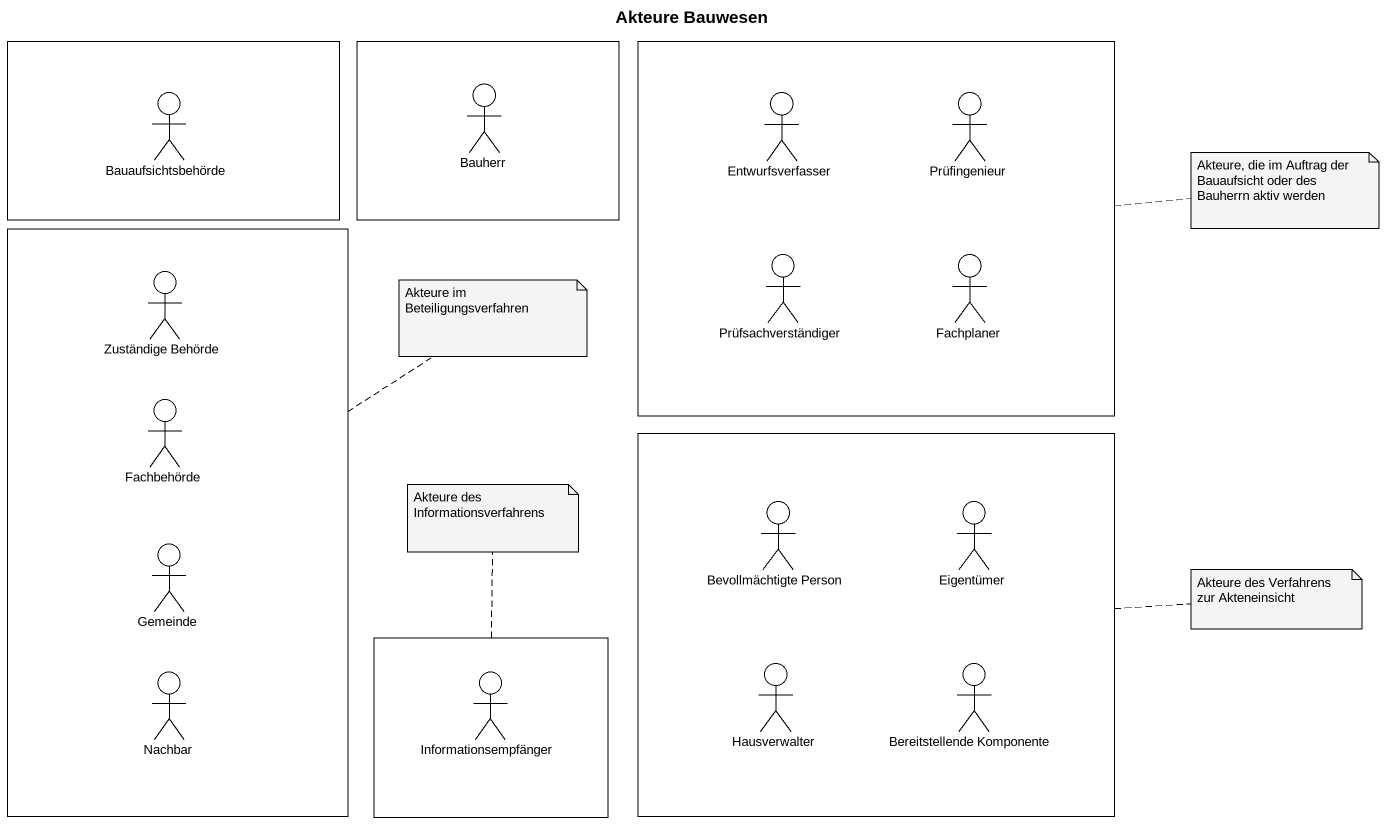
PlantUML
@startuml
title Akteure Bauwesen
rectangle " " as rectangle1 {
  actor Bauaufsichtsbehörde
}
rectangle " " as rectangle2 {
  actor Bauherr
}
rectangle " " as rectangle3 {
  actor Entwurfsverfasser
  actor Prüfingenieur
  actor Prüfsachverständiger
  actor Fachplaner
}
rectangle " " as rectangle4 {
  actor "Zuständige Behörde" as Zuständige_Behörde
  actor Fachbehörde
  actor Gemeinde
  actor Nachbar
}
rectangle " " as rectangle5 {
  actor "Bevollmächtigte Person" as Bevollmächtigte_Person
  actor Eigentümer
  actor Hausverwalter
  actor "Bereitstellende Komponente" as Bereitstellende_Komponente
}
rectangle " " as rectangle6 {
  actor Informationsempfänger
}
note right of rectangle3 : Akteure, die im Auftrag der Bauaufsicht oder des Bauherrn aktiv werden
note top of rectangle4 : Akteure im Beteiligungsverfahren
note top of rectangle6 : Akteure des Informationsverfahrens
note right of rectangle5 : Akteure des Verfahrens zur Akteneinsicht
@enduml
